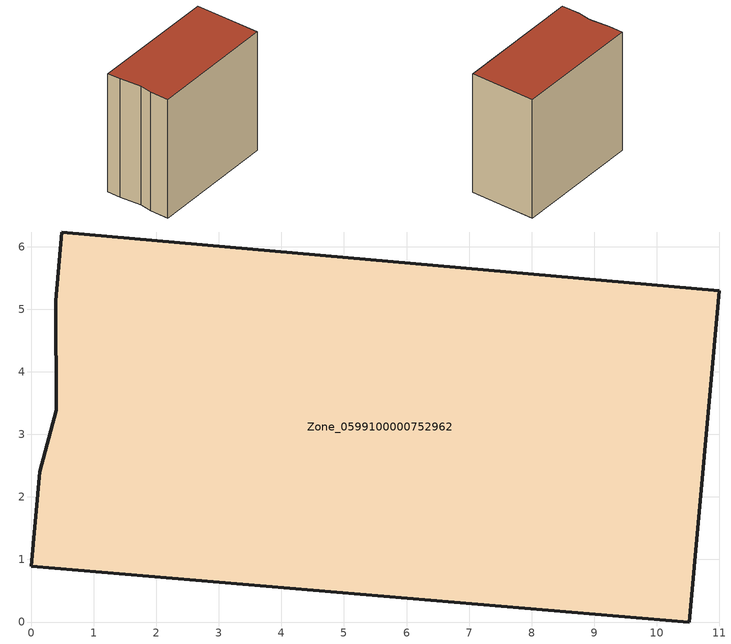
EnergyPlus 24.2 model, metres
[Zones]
Zone_0599100000752962
 floor ground (C_G): 0.14,2.41 0.4,3.39 0.39,5.13 0.49,6.24 11,5.29 10.52,0 0,0.89 z0
 wall outside (C_F): 11,5.29 0.49,6.24 0.39,5.13 0.4,3.39 0.14,2.41 0,0.89 10.52,0 11,5.29 z0:10.2
 roof outside (C_R): 0.4,3.39 0.14,2.41 0,0.89 10.52,0 11,5.29 0.49,6.24 0.39,5.13 z10.2
[BUILDING]
Pand.0599100000752962: North Axis=0; Terrain=City; Loads Convergence Tolerance Value=0.04; Temperature Convergence Tolerance Value=0.4; Solar Distribution=FullExterior; Maximum Number of Warmup Days=25; Minimum Number of Warmup Days=1
[Site:Location]
Rotterdam.The.Hague.AP_ZH_NLD Design_Conditions: Latitude=51.96; Longitude=4.45; Time Zone=1; Elevation=-4.5
[SITE:GROUNDTEMPERATURE:BUILDINGSURFACE]
18, 18, 18, 18, 18, 18, 18, 18, 18, 18, 18, 18
[MATERIAL] Thermal Absorptance=0.9; Solar Absorptance=0.7; Visible Absorptance=0.7
Name | Roughness | Thickness | Conductivity | Density | Specific Heat
G.TI.2006-2014 | MediumSmooth | 0.15 | 0.06 | 540 | 1210
F.TI.2006-2014 | Rough | 0.3 | 0.12 | 1920 | 840
R.TI.2006-2014 | MediumRough | 0.2 | 0.08 | 1500 | 1000
[CONSTRUCTION]
C_G: G.TI.2006-2014
C_F: F.TI.2006-2014
C_R: R.TI.2006-2014
[ZONE]
Zone_0599100000752962: Type=1; Multiplier=1; Ceiling Height=Autocalculate; Volume=Autocalculate; Floor Area=autocalculate; Part of Total Floor Area=Yes
[ZONEINFILTRATION:DESIGNFLOWRATE]
Infil_Zone_0599100000752962: Zone or ZoneList or Space or SpaceList=Zone_0599100000752962; Schedule=AlwaysOn; Design Flow Rate Calculation Method=Flow/Area; Flow Rate per Floor Area=0.0015; Constant Term Coefficient=1; Temperature Term Coefficient=0; Velocity Term Coefficient=0; Velocity Squared Term Coefficient=0
[HVACTEMPLATE:ZONE:IDEALLOADSAIRSYSTEM]
Zone_0599100000752962: Maximum Heating Supply Air Temperature=50; Minimum Cooling Supply Air Temperature=13; Maximum Heating Supply Air Humidity Ratio=0.0156; Minimum Cooling Supply Air Humidity Ratio=0.0077; Heating Limit=NoLimit; Cooling Limit=NoLimit; Dehumidification Control Type=ConstantSensibleHeatRatio; Cooling Sensible Heat Ratio=0.7; Dehumidification Setpoint=60; Humidification Control Type=None; Humidification Setpoint=30; Outdoor Air Method=None; Outdoor Air Flow Rate per Person=0.00944; Outdoor Air Flow Rate per Zone Floor Area=0; Outdoor Air Flow Rate per Zone=0; Demand Controlled Ventilation Type=None; Outdoor Air Economizer Type=NoEconomizer; Heat Recovery Type=None; Sensible Heat Recovery Effectiveness=0.7; Latent Heat Recovery Effectiveness=0.65
[ZONECONTROL:THERMOSTAT]
ThermostatControl_Zone_0599100000752962: Zone or ZoneList=Zone_0599100000752962; Control Type Schedule=DualSetpointControlType; Control 1=Thermostat_Zone_0599100000752962; Temperature Difference Between Cutout And Setpoint=0
[THERMOSTATSETPOINT:DUALSETPOINT]
Thermostat_Zone_0599100000752962: Heating Setpoint Temperature Schedule=HeatingSetpoint_Zone_0599100000752962; Cooling Setpoint Temperature Schedule=CoolingSetpoint_Zone_0599100000752962
[SCHEDULE:COMPACT]
HeatingSetpoint_Zone_0599100000752962: Through: 12/31, For: AllDays, Until: 24:00, 21
CoolingSetpoint_Zone_0599100000752962: Through: 12/31, For: AllDays, Until: 24:00, 24
DualSetpointControlType: Through: 12/31, For: AllDays, Until: 24:00, 4
AlwaysOn: Through: 12/31, For: AllDays, Until: 24:00, 1
